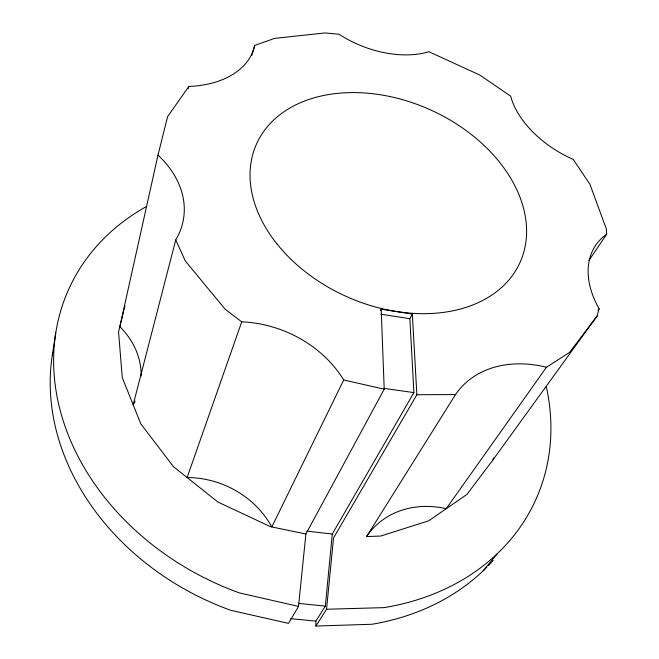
<?xml version="1.0" encoding="UTF-8"?>
<svg xmlns="http://www.w3.org/2000/svg" width="659" height="659" viewBox="0 0 659 659"><rect width="100%" height="100%" fill="white"/><g stroke="black" fill="none" stroke-linecap="round" stroke-linejoin="round"><path stroke-width="0.99" d="M486.869 567.168A250.231 205.69 24.2 0 1 371.989 624.262L315.883 626.05L315.883 621.132L325.348 606.115L332.284 534.029L413.893 392.599L409.865 318.692L412.336 314.013L381.199 309.162L380.424 310.743M315.883 626.05L326.551 609.237L333.52 537.975L416.867 394.733L412.336 314.013M381.199 309.162L384.205 389.189L305.891 533.996L298.511 606.412L288.51 623.381L230.823 610.316A250.231 205.69 24.2 0 1 52.662 353.018M52.325 355.061L55.751 332.984M597.07 316.04L569.467 352.499L546.468 367.244A111.124 84.937 38.1 0 0 455.501 394.584L366.585 536.566L380.778 536.039L428.762 520.775L466.918 494.448L493.006 459.825L597.07 316.04L599.13 308.84A93.669 62.333 34.9 0 1 606.675 234.225L606.338 228.904L589.986 184.405L573.272 159.462A85.859 53.05 28.4 0 1 510.676 96.189L479.818 75.052L428.902 51.723A81.181 49.878 21.6 0 1 339.031 34.227L324.936 32.95L274.655 38.37L254.646 45.455A92.721 60.233 14.9 0 1 188.82 86.461L167.608 116.627L157.995 155.096L119.831 326.658A89.344 73.116 5.7 0 1 141.108 376.009M188.35 88.463L188.82 86.461M123.497 311.814L118.546 331.872L122.277 377.615L140.804 423.861L173.449 466.671L217.956 502.076L270.561 526.689L305.891 533.996M123.983 309.837L124.963 305.883M157.995 155.096A106.503 78.528 10.3 0 1 175.747 239.892L133.167 404.799A89.344 73.116 5.7 0 0 135.07 401.15M251.862 55.331L254.646 45.455M493.006 459.825L493.64 457.89M175.747 239.892L185.303 260.98L225.213 309.277L241.729 321.823L187.107 477.536A91.494 83.882 18.8 0 1 271.813 526.945L343.726 379.971L384.205 389.189M588.874 260.569L606.675 234.225M546.468 367.244L446.234 508.699A92.853 78.281 43.3 0 0 366.585 536.566M597.927 310.513L599.13 308.84M483.162 570.809L497.224 553.766M326.551 609.237L383.975 607.639A256.145 207.692 24.2 0 0 546.336 386.759M416.867 394.733L455.501 394.584M290.611 618.644L315.883 621.132M298.445 603.389L325.348 606.115M306.847 531.129L332.284 534.029M383.563 388.308L413.893 392.599M380.869 314.203L409.865 318.692M298.511 606.412L239.349 592.886A256.145 207.692 24.2 0 1 59.162 406.323A256.145 207.692 24.2 0 1 146.109 206.728M493.261 560.364A250.231 205.69 24.2 0 1 488.319 565.686M241.729 321.823A110.564 92.524 21 0 1 343.726 379.971M276.772 243.665A144.461 102.351 24.2 0 0 514.86 271.961A144.461 102.351 24.2 0 0 373.291 93.792A144.461 102.351 24.2 0 0 276.772 243.665"/></g></svg>
